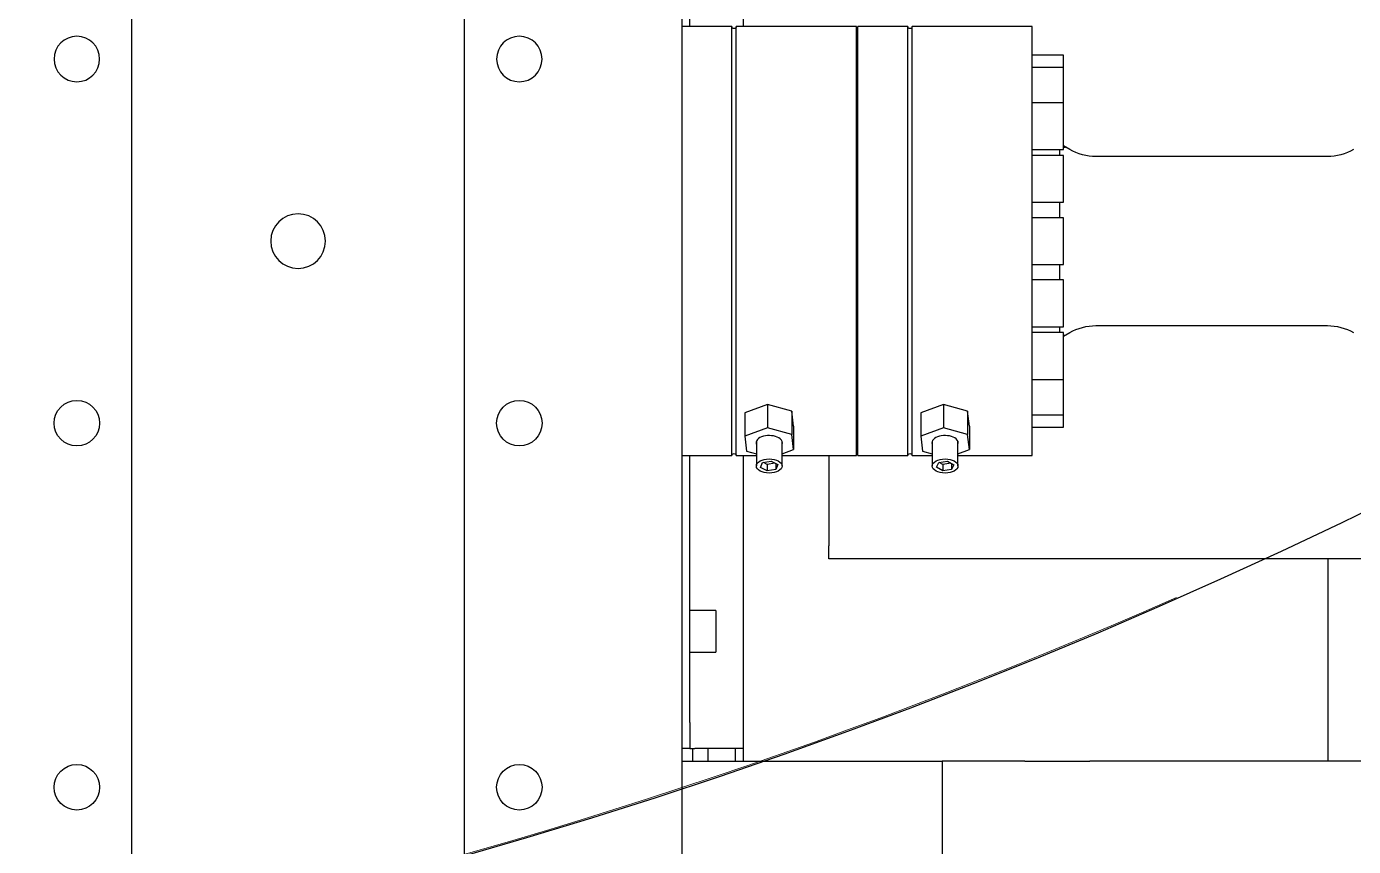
# Model space of a CAD drawing. Header units: millimetres. Extents: x 10462777 to 22643323, y 453826 to 1389191.
# Drawn here: x 11269532.4 to 11270026.1, y 584341.5 to 584646.8 of the extents above; entities that cross this region are included whole.
import ezdxf

# ---------------------------------------------------------------- set-up
doc = ezdxf.new("R2010")
doc.units = ezdxf.units.MM
doc.header["$LTSCALE"] = 200
doc.header["$MEASUREMENT"] = 0
doc.linetypes.add('CENTER', pattern=[2, 1.25, -0.25, 0.25, -0.25])
doc.linetypes.add('PHANTOM', pattern=[2.5, 1.25, -0.25, 0.25, -0.25, 0.25, -0.25])
for name, color, linetype in [('1', 1, 'CENTER'), ('11', 6, 'PHANTOM'), ('DV1_DEFAULT', 7, 'CONTINUOUS')]:
    doc.layers.add(name, color=color, linetype=linetype)
doc.layers.add('LAYOUT', color=8, linetype='CONTINUOUS', lineweight=25)

# ---------------------------------------------------------------- blocks, each defined once
blk = doc.blocks.new('r710ic')
at = {"layer": 'DV1_DEFAULT', "color": 7, "linetype": 'Continuous', "lineweight": 0}
blk.add_arc((272041.37, 104232.63), 2050.12, 337.10565, 23.79911, dxfattribs=at)
at = {"layer": 'LAYOUT', "color": 3}
blk.add_circle((272041.37, 104232.63), 2050.12, dxfattribs=at)

msp = doc.modelspace()

# ---------------------------------------------------------------- linework, layer by layer
at = {"layer": '1', "color": 15, "linetype": 'Continuous'}
for p, q in [((11269571.58508, 584082.75545), (11269571.58508, 585051.15619)), ((11269571.58508, 584082.75545), (11269571.58508, 585051.15619)), ((11269695.23058, 585051.15619), (11269695.23058, 584082.75545)), ((11269695.23058, 585051.15619), (11269695.23058, 584082.75545)), ((11269776.24694, 585051.15619), (11269776.24694, 584082.75545)), ((11269776.24694, 585051.15619), (11269776.24694, 584082.75545))]:
    msp.add_line(p, q, dxfattribs=at)
at = {"layer": '1', "color": 163, "linetype": 'Continuous'}
for p, q in [((11269798.9656, 584755.83948), (11269798.9656, 584646.8477)), ((11269779.15214, 584646.84526), (11269779.15214, 584746.15547)), ((11269779.15214, 584387.75616), (11269779.15214, 584487.06637)), ((11269798.9656, 584487.06393), (11269798.9656, 584378.07215)), ((11270016.58054, 584448.69593), (11270016.58054, 584373.27567)), ((11269779.15214, 584387.75616), (11269779.15214, 584378.07215)), ((11269779.15214, 584378.07215), (11269776.24694, 584378.07215)), ((11269779.15214, 584378.07215), (11269781.06371, 584378.07215)), ((11269795.14247, 584378.07215), (11269781.06371, 584378.07215)), ((11269798.9656, 584378.07215), (11269795.14247, 584378.07215)), ((11269796.0604, 584378.07215), (11269796.0604, 584373.2757)), ((11269798.9656, 584378.07215), (11269798.9656, 584373.2757)), ((11269776.24694, 584373.27567), (11269873.08701, 584373.27567)), ((11269903.78409, 584373.27567), (11269873.08701, 584373.27567)), ((11269873.08701, 584373.27567), (11269873.08701, 584334.53964)), ((11269903.78409, 584373.27567), (11269927.99411, 584373.27567)), ((11270060.28011, 584373.27567), (11269927.99411, 584373.27567))]:
    msp.add_line(p, q, dxfattribs=at)
at = {"layer": '1', "color": 60, "linetype": 'Continuous'}
for p, q in [((11269794.81922, 584646.84888), (11269776.24694, 584646.84888)), ((11269794.81922, 584623.44874), (11269794.81922, 584646.84888)), ((11269841.12979, 584646.84888), (11269796.41069, 584646.84888)), ((11269796.41069, 584487.06276), (11269796.41069, 584646.84888)), ((11269841.12979, 584487.06276), (11269841.12979, 584646.84888)), ((11269860.28311, 584646.84888), (11269841.71083, 584646.84888)), ((11269841.71083, 584623.44874), (11269841.71083, 584646.84888)), ((11269860.28311, 584623.44874), (11269860.28311, 584646.84888)), ((11269906.59368, 584646.84888), (11269861.87458, 584646.84888)), ((11269861.87458, 584487.06276), (11269861.87458, 584646.84888)), ((11269906.59368, 584487.06276), (11269906.59368, 584646.84888)), ((11269794.81922, 584487.06276), (11269794.81922, 584623.44874)), ((11269841.71083, 584487.06276), (11269841.71083, 584623.44874)), ((11269860.28311, 584487.06276), (11269860.28311, 584623.44874)), ((11269841.71221, 584603.27084), (11269841.13177, 584603.27084)), ((11269841.13224, 584601.98578), (11269841.71421, 584601.98578)), ((11269918.21225, 584601.98578), (11269918.8902, 584601.98578)), ((11269920.55728, 584601.02366), (11269918.21452, 584602.37626)), ((11269916.66505, 584601.03735), (11269916.66505, 584598.83201)), ((11270016.40101, 584598.42884), (11269930.24129, 584598.42884)), ((11269916.66505, 584581.40115), (11269916.66505, 584575.66894)), ((11269916.66505, 584558.2427), (11269916.66505, 584552.51048)), ((11269916.66505, 584535.07962), (11269916.66505, 584532.87428)), ((11269918.21452, 584531.53538), (11269920.55728, 584532.88797)), ((11269930.24129, 584535.48279), (11270016.40101, 584535.48279)), ((11269841.13177, 584530.64079), (11269841.71221, 584530.64079)), ((11269841.13224, 584531.92586), (11269841.71421, 584531.92586)), ((11269918.21225, 584531.92586), (11269918.8902, 584531.92586)), ((11269776.24694, 584487.06276), (11269794.81922, 584487.06276)), ((11269796.41069, 584487.06276), (11269803.91791, 584487.06276)), ((11269813.45985, 584487.06276), (11269841.12979, 584487.06276)), ((11269830.8678, 584487.06207), (11269830.8678, 584453.53188)), ((11269841.71083, 584487.06276), (11269860.28311, 584487.06276)), ((11269861.87458, 584487.06276), (11269869.3818, 584487.06276)), ((11269878.92374, 584487.06276), (11269906.59368, 584487.06276)), ((11269830.8678, 584448.68988), (11269830.8678, 584453.53188)), ((11270373.17222, 584448.68988), (11269830.8678, 584448.68988))]:
    msp.add_line(p, q, dxfattribs=at)
at = {"layer": '1', "color": 252, "linetype": 'Continuous'}
for p, q in [((11269780.12054, 584378.07922), (11269780.12054, 584373.27746)), ((11269785.93095, 584373.27746), (11269785.93095, 584378.07922))]:
    msp.add_line(p, q, dxfattribs=at)
at = {"layer": '1', "color": 15, "linetype": 'Continuous', "extrusion": (0, 0, -1)}
for centre, radius in [((-11269551.09377, 584634.74387), 8.47351), ((-11269551.09377, 584634.74387), 8.47351), ((-11269715.72189, 584634.74387), 8.47351), ((-11269715.72189, 584634.74387), 8.47351), ((-11269633.40783, 584566.95582), 10.16821), ((-11269633.40783, 584566.95582), 10.16821)]:
    msp.add_circle(centre, radius, dxfattribs=at)
at = {"layer": '1', "color": 15, "linetype": 'Continuous'}
for centre in [(11269551.09377, 584499.16776), (11269551.09377, 584499.16776), (11269715.72189, 584499.16776), (11269715.72189, 584499.16776), (11269551.09377, 584363.59166), (11269551.09377, 584363.59166), (11269715.72189, 584363.59166), (11269715.72189, 584363.59166)]:
    msp.add_circle(centre, 8.47351, dxfattribs=at)
at = {"layer": '1', "color": 60, "linetype": 'Continuous', "extrusion": (0, 0, -1)}
for centre, radius, start, end in [((-11269795.61496, 584646.84888), 0.79574, 180, 0), ((-11269861.07885, 584646.84888), 0.79574, 180, 0), ((-11269930.24129, 584617.79686), 19.36801, 270, 300), ((-11270016.40101, 584617.79686), 19.36801, 240, 270), ((-11269930.24129, 584516.11478), 19.36801, 60, 90), ((-11270016.40101, 584516.11478), 19.36801, 90, 120), ((-11269795.61496, 584487.06276), 0.79574, 0, 180), ((-11269861.07885, 584487.06276), 0.79574, 0, 180)]:
    msp.add_arc(centre, radius, start, end, dxfattribs=at)
at = {"layer": '1', "color": 163, "linetype": 'Continuous'}
for points, knots in [([(11270421.89038, 584448.76733), (11270421.68982, 584446.9023), (11270420.77225, 584438.71182), (11270418.35263, 584420.38265), (11270413.80825, 584394.4591), (11270407.02271, 584365.44397), (11270399.23258, 584338.99558), (11270390.59471, 584314.90775), (11270381.869, 584294.14697), (11270372.79304, 584275.21485), (11270362.65603, 584256.48469), (11270350.48405, 584236.67529), (11270335.90353, 584215.93392), (11270319.52202, 584195.69358), (11270302.61777, 584177.471), (11270286.49744, 584162.07181), (11270271.23606, 584148.94328), (11270250.39496, 584132.64827), (11270222.59907, 584113.97888), (11270187.83165, 584094.85624), (11270151.67786, 584078.6765), (11270118.97902, 584066.85501), (11270089.88627, 584058.15187), (11270064.70149, 584051.77546), (11270039.81436, 584046.53601), (11270013.23621, 584041.97659), (11269983.53322, 584038.07242), (11269954.17814, 584035.57007), (11269932.39122, 584034.61496), (11269922.09574, 584034.35292), (11269916.95722, 584034.25889), (11269911.77731, 584034.20165), (11269908.31217, 584034.18908), (11269906.57391, 584034.18907)], [0, 0, 0, 0, 0.010280068, 0.044900801, 0.098065514, 0.141827893, 0.182320991, 0.21501298, 0.24160308, 0.263897855, 0.286657738, 0.31086865, 0.336902818, 0.365375076, 0.393466349, 0.419757259, 0.444066905, 0.468404943, 0.523038084, 0.583930921, 0.646516899, 0.709189654, 0.75082426, 0.79176861, 0.831648675, 0.867619308, 0.910507701, 0.955980892, 0.978254013, 0.983726552, 0.989165806, 0.994583996, 1, 1, 1, 1]), ([(11269906.57392, 584015.11373), (11269908.94504, 584015.11417), (11269913.66844, 584015.13763), (11269920.72397, 584015.24256), (11269936.03331, 584015.61717), (11269958.53904, 584016.78053), (11269990.27323, 584019.64447), (11270020.65421, 584023.75914), (11270049.4739, 584028.98545), (11270074.19128, 584034.44373), (11270097.62143, 584040.53273), (11270126.18226, 584049.15439), (11270159.49684, 584061.23038), (11270197.31752, 584078.23243), (11270233.69077, 584098.36158), (11270267.72859, 584121.38442), (11270295.10768, 584143.84322), (11270316.99313, 584164.87188), (11270334.47778, 584183.81526), (11270351.36705, 584204.74896), (11270366.41708, 584226.17454), (11270379.06378, 584246.73706), (11270389.64949, 584266.26538), (11270399.13542, 584286.01863), (11270408.25886, 584307.68636), (11270417.28835, 584332.82635), (11270424.92572, 584358.7256), (11270431.28731, 584385.28915), (11270436.43847, 584412.42862), (11270439.41016, 584433.67389), (11270440.77973, 584446.02598), (11270441.06897, 584448.79445)], [0, 0, 0, 0, 0.007184547, 0.014382485, 0.021626882, 0.054899365, 0.088623759, 0.138775885, 0.178688356, 0.214353256, 0.251070571, 0.288401488, 0.351030592, 0.413623831, 0.474526556, 0.528904118, 0.577447106, 0.603796672, 0.631955252, 0.660476849, 0.686692612, 0.711157633, 0.734213075, 0.75668597, 0.783284102, 0.815883993, 0.856125902, 0.892377721, 0.935053273, 0.985324351, 1, 1, 1, 1])]:
    msp.add_open_spline(points, degree=3, knots=knots, dxfattribs=at)
at = {"layer": '11', "color": 252, "linetype": 'Continuous'}
for p, q in [((11269918.21449, 584636.19647), (11269906.59368, 584636.19647)), ((11269918.21449, 584631.58937), (11269918.21449, 584636.19647)), ((11269841.71204, 584633.29127), (11269841.1304, 584633.29127)), ((11269918.21449, 584631.58927), (11269906.59368, 584631.58927)), ((11269918.21449, 584618.47025), (11269918.21449, 584631.58927)), ((11269841.71204, 584628.68407), (11269841.1304, 584628.68407)), ((11269841.1304, 584617.06326), (11269841.71204, 584617.06326)), ((11269918.21449, 584618.46909), (11269906.59368, 584618.46909)), ((11269918.21449, 584603.59062), (11269918.21449, 584618.46909)), ((11269841.71204, 584615.56389), (11269841.1304, 584615.56389)), ((11269841.1304, 584603.94308), (11269841.71204, 584603.94308)), ((11269918.21449, 584601.03788), (11269918.21449, 584603.59062)), ((11269906.59368, 584601.03788), (11269918.21449, 584601.03788)), ((11269918.21449, 584598.83336), (11269906.59368, 584598.83336)), ((11269918.21449, 584583.95488), (11269918.21449, 584598.83336)), ((11269841.71204, 584595.92815), (11269841.1304, 584595.92815)), ((11269841.1304, 584584.30734), (11269841.71204, 584584.30734)), ((11269918.21449, 584581.40214), (11269918.21449, 584583.95488)), ((11269906.59368, 584581.40214), (11269918.21449, 584581.40214)), ((11269841.71204, 584572.76622), (11269841.1304, 584572.76622)), ((11269918.21449, 584575.67142), (11269906.59368, 584575.67142)), ((11269918.21449, 584560.79295), (11269918.21449, 584575.67142)), ((11269841.1304, 584561.14541), (11269841.71204, 584561.14541)), ((11269906.59368, 584558.24021), (11269918.21449, 584558.24021)), ((11269918.21449, 584558.24021), (11269918.21449, 584560.79295)), ((11269918.21449, 584552.50949), (11269906.59368, 584552.50949)), ((11269918.21449, 584537.63102), (11269918.21449, 584552.50949)), ((11269841.71204, 584549.60429), (11269841.1304, 584549.60429)), ((11269841.1304, 584537.98348), (11269841.71204, 584537.98348)), ((11269918.21449, 584535.07828), (11269918.21449, 584537.63102)), ((11269906.59368, 584535.07828), (11269918.21449, 584535.07828)), ((11269918.21449, 584532.87375), (11269906.59368, 584532.87375)), ((11269918.21449, 584517.99528), (11269918.21449, 584532.87375)), ((11269841.71204, 584529.96855), (11269841.1304, 584529.96855)), ((11269841.1304, 584518.34774), (11269841.71204, 584518.34774)), ((11269918.21449, 584515.44254), (11269918.21449, 584517.99528)), ((11269841.71204, 584516.84837), (11269841.1304, 584516.84837)), ((11269906.59368, 584515.44254), (11269918.21449, 584515.44254)), ((11269918.21449, 584513.29373), (11269918.21449, 584515.44261)), ((11269918.21449, 584502.32236), (11269918.21449, 584513.29373)), ((11269841.1304, 584505.22756), (11269841.71204, 584505.22756)), ((11269841.1304, 584500.62037), (11269841.71204, 584500.62037)), ((11269906.59368, 584502.32236), (11269918.21449, 584502.32236)), ((11269906.59368, 584497.71516), (11269918.21449, 584497.71516)), ((11269918.21449, 584497.71516), (11269918.21449, 584502.32352))]:
    msp.add_line(p, q, dxfattribs=at)
at = {"layer": '11', "color": 60, "linetype": 'Continuous'}
for p, q in [((11269808.06277, 584506.10756), (11269799.67682, 584503.01637)), ((11269799.67682, 584503.01637), (11269799.67682, 584494.32025)), ((11269817.07432, 584503.61836), (11269808.06277, 584506.10756)), ((11269808.06277, 584506.10756), (11269808.06277, 584497.41145)), ((11269817.69991, 584498.03796), (11269817.07432, 584503.61836)), ((11269817.07432, 584503.61836), (11269817.07432, 584494.92225)), ((11269873.52666, 584506.10756), (11269865.14071, 584503.01637)), ((11269865.14071, 584503.01637), (11269865.14071, 584494.32025)), ((11269873.52666, 584506.10756), (11269873.52666, 584497.41145)), ((11269882.53821, 584503.61836), (11269873.52666, 584506.10756)), ((11269883.1638, 584498.03796), (11269882.53821, 584503.61836)), ((11269882.53821, 584503.61836), (11269882.53821, 584494.92225)), ((11269817.69991, 584498.03796), (11269817.69991, 584489.34185)), ((11269883.1638, 584498.03796), (11269883.1638, 584489.34185)), ((11269808.06277, 584497.41145), (11269799.67682, 584494.32025)), ((11269799.67682, 584494.32025), (11269800.30241, 584488.73985)), ((11269817.07432, 584494.92225), (11269808.06277, 584497.41145)), ((11269817.69991, 584489.34185), (11269817.07432, 584494.92225)), ((11269873.52666, 584497.41145), (11269865.14071, 584494.32025)), ((11269865.14071, 584494.32025), (11269865.7663, 584488.73985)), ((11269882.53821, 584494.92225), (11269873.52666, 584497.41145)), ((11269883.1638, 584489.34185), (11269882.53821, 584494.92225)), ((11269800.30241, 584488.73985), (11269803.91759, 584487.74126)), ((11269803.91755, 584492.43516), (11269803.91755, 584483.21545)), ((11269813.45918, 584483.21545), (11269813.45918, 584492.43516)), ((11269813.45924, 584487.77867), (11269817.69991, 584489.34185)), ((11269865.7663, 584488.73985), (11269869.38148, 584487.74126)), ((11269869.38144, 584492.43516), (11269869.38144, 584483.21545)), ((11269878.92307, 584483.21545), (11269878.92307, 584492.43516)), ((11269878.92313, 584487.77867), (11269883.1638, 584489.34185)), ((11269805.48406, 584482.66379), (11269806.22627, 584484.48134)), ((11269806.22627, 584484.48134), (11269809.43058, 584485.033)), ((11269807.94615, 584483.81349), (11269806.54164, 584484.53562)), ((11269810.83509, 584484.31086), (11269807.94615, 584483.81349)), ((11269807.94615, 584483.81349), (11269807.94615, 584481.39791)), ((11269809.43058, 584485.033), (11269811.89268, 584483.76712)), ((11269811.15046, 584484.1487), (11269811.15046, 584481.94957)), ((11269811.89268, 584483.76712), (11269811.15046, 584481.94957)), ((11269870.91126, 584482.73447), (11269871.78199, 584484.53433)), ((11269873.28152, 584481.41559), (11269870.91126, 584482.73447)), ((11269871.78199, 584484.53433), (11269875.02299, 584485.01532)), ((11269873.28152, 584483.83118), (11269871.96821, 584484.56194)), ((11269876.33632, 584484.28453), (11269873.28152, 584483.83118)), ((11269873.28152, 584483.83118), (11269873.28152, 584481.41559)), ((11269875.02299, 584485.01532), (11269877.39325, 584483.69644)), ((11269876.52252, 584484.18093), (11269876.52252, 584481.89658)), ((11269877.39325, 584483.69644), (11269876.52252, 584481.89658)), ((11269807.94615, 584481.39791), (11269805.48406, 584482.66379)), ((11269811.15046, 584481.94957), (11269807.94615, 584481.39791)), ((11269876.52252, 584481.89658), (11269873.28152, 584481.41559)), ((11269788.83615, 584429.44291), (11269779.15214, 584429.44291)), ((11269788.83615, 584429.44291), (11269788.83615, 584413.9485)), ((11269779.15214, 584413.9485), (11269788.83615, 584413.9485))]:
    msp.add_line(p, q, dxfattribs=at)
for centre, start_param, end_param in [((11269808.68837, 584491.83105), 3.727394823, 6.283185307), ((11269808.68837, 584491.83105), 2.917647605, 3.727392079), ((11269874.15226, 584491.83105), 3.727394823, 6.283185307), ((11269874.15226, 584491.83105), 2.917647605, 3.727392079), ((11269808.68837, 584491.83105), 0, 0.22422251), ((11269874.15226, 584491.83105), 0, 0.22422251)]:
    msp.add_ellipse(centre, major_axis=(-4.89312, 0), ratio=0.555570233, start_param=start_param, end_param=end_param, dxfattribs=at)
for centre in [(11269808.68837, 584483.21545), (11269874.15226, 584483.21545)]:
    msp.add_ellipse(centre, major_axis=(-4.77082, 0), ratio=0.555570233, dxfattribs=at)

# ---------------------------------------------------------------- block references
at = {"layer": 'LAYOUT', "color": 2, "rotation": 270}
msp.add_blockref('r710ic', (11164900.28186, 858351.4113, 0), dxfattribs=at)

doc.saveas('drawing.dxf')
